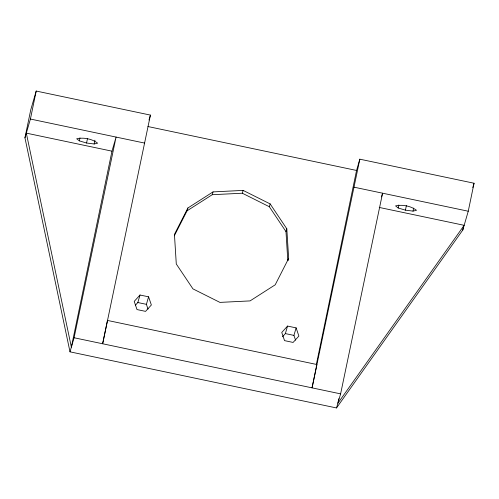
<?xml version="1.0" encoding="UTF-8"?>
<svg xmlns="http://www.w3.org/2000/svg" width="499" height="499" viewBox="0 0 499 499"><rect width="100%" height="100%" fill="white"/><g stroke="black" fill="none" stroke-linecap="round" stroke-linejoin="round"><path stroke-width="0.75" d="M24.95 137.83L30.751 109.83L36.209 91.049L150.43 115.094L102.644 343.767L107.485 320.433L316.884 364.519L312.05 387.854L359.829 159.181L474.05 183.233L468.249 211.227L462.791 230.014L336.513 407.951L69.997 351.839L24.95 137.83L30.408 119.043L36.209 91.049M79.341 140.861L76.696 138.753C83.626 137.219 91.991 138.822 97.636 143.163L94.149 143.98L86.57 143.026L79.341 140.861L79.965 137.836M86.57 143.026L87.506 138.485M94.149 143.98L94.929 140.194M111.982 151.166L71.363 347.148L26.316 133.133L111.982 151.166L116.074 137.082L74.089 337.754L69.997 351.839M316.397 364.233L356.554 170.452L359.829 159.181M338.821 398.682L337.873 403.254L464.157 225.317L379.246 207.441M398.202 207.996L395.557 205.887C402.487 204.353 410.852 205.956 416.503 210.297L413.01 211.114L405.431 210.16L398.202 207.996L398.832 204.97M405.431 210.16L406.373 205.619M413.01 211.114L413.634 208.089M462.791 230.014L463.577 226.228M336.513 407.951L340.605 393.867L382.583 193.194L381.504 196.899M148.995 120.028L150.43 115.094M135.422 305.188L137.83 302.531L140.013 295.015L148.583 296.818L151.359 304.995L145.565 311.37L137 309.567L134.225 301.39L140.013 295.015M148.016 309.106L146.4 304.334L148.583 296.818M174.326 235.802L187.075 210.809L187.892 207.989L213.042 191.897L243.15 190.406L270.152 203.916L286.806 228.816L288.659 258.42L288.042 260.534M187.075 210.809L212.225 194.71L213.042 191.897M212.225 194.71L242.333 193.219L243.15 190.406M287.792 260.478L285.989 231.63L269.335 206.736L270.152 203.916M285.989 231.63L286.806 228.816M282.471 336.781L285.366 333.594L287.549 326.078L296.113 327.88L298.889 336.058L293.1 342.433L284.536 340.624L281.76 332.453L287.549 326.078M295.551 340.162L293.93 335.397L296.113 327.88M316.247 366.715L316.672 365.256M472.79 187.568L474.05 183.233M187.892 207.989L174.438 234.374L176.284 263.983L192.945 288.877L219.94 302.394L250.055 300.903L275.205 284.81L288.659 258.42M147.916 126.528L356.554 170.452M30.408 119.043L144.629 143.088M354.028 187.181L468.249 211.227M137.83 302.531L146.4 304.334M285.366 333.594L293.93 335.397M74.089 337.754L340.605 393.867M242.333 193.219L269.335 206.736"/></g></svg>
